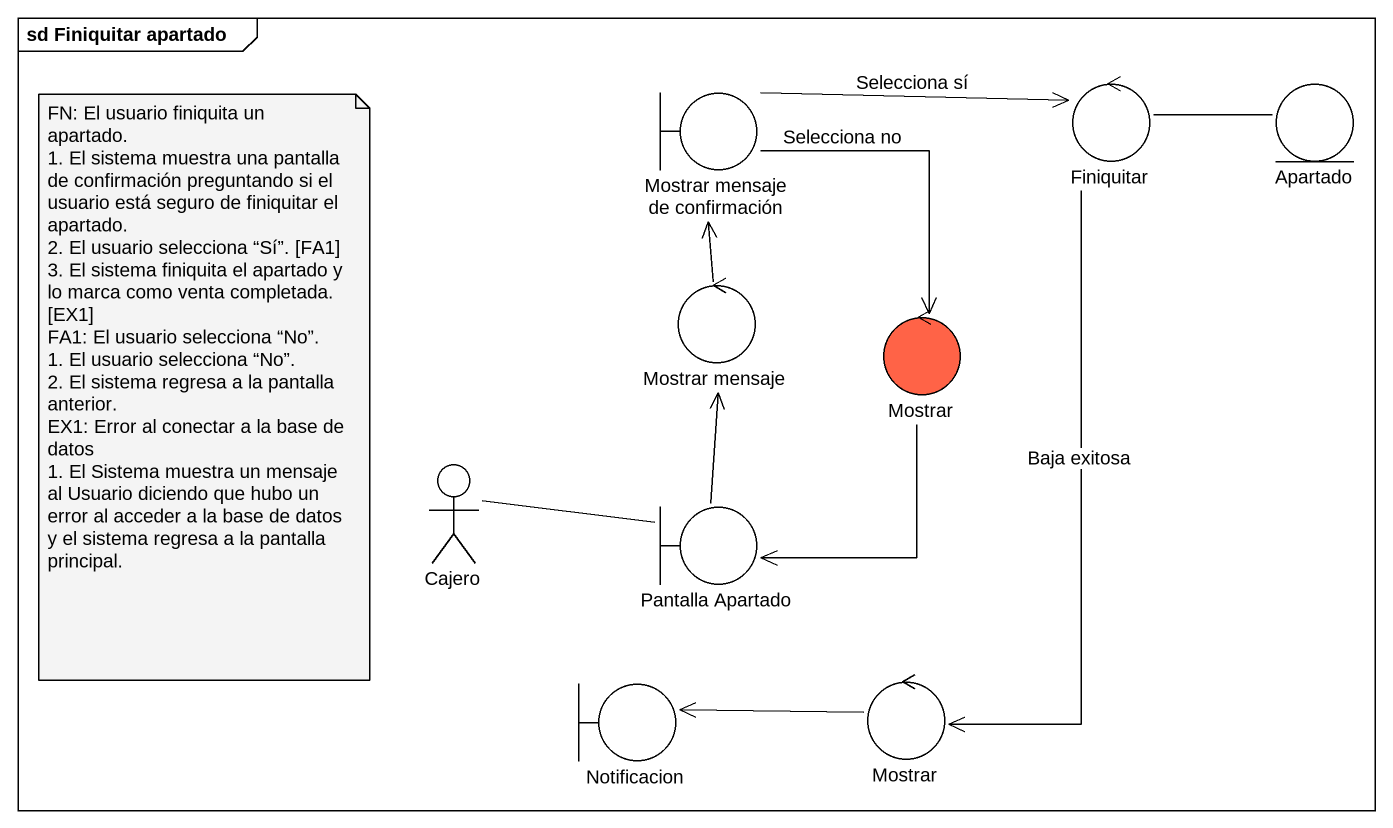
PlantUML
@startuml
mainframe sd Finiquitar apartado
boundary "Mostrar mensaje de confirmación" as Mostrar_mensaje_de
control Finiquitar
entity Apartado
control "Mostrar mensaje" as Mostrar_mensaje
control Mostrar #FF6347
actor Cajero
boundary "Pantalla Apartado" as Pantalla_Apartado
boundary Notificacion
control "Mostrar" as Mostrar_2
Mostrar_mensaje_de -right-> Finiquitar : Selecciona sí
Mostrar_mensaje_de --> Mostrar : Selecciona no
Finiquitar -right- Apartado
Finiquitar --> Mostrar_2 : Baja exitosa
Mostrar_mensaje -up-> Mostrar_mensaje_de
Mostrar --> Pantalla_Apartado
Cajero -right- Pantalla_Apartado
Pantalla_Apartado -up-> Mostrar_mensaje
Mostrar_2 -left-> Notificacion
note as N1
  FN: El usuario finiquita un apartado.
  1. El sistema muestra una pantalla de confirmación preguntando si el usuario está seguro de finiquitar el apartado.
  2. El usuario selecciona “Sí”. [FA1]
  3. El sistema finiquita el apartado y lo marca como venta completada. [EX1]
  FA1: El usuario selecciona “No”.
  1. El usuario selecciona “No”.
  2. El sistema regresa a la pantalla anterior.
  EX1: Error al conectar a la base de datos
  1. El Sistema muestra un mensaje al Usuario diciendo que hubo un error al acceder a la base de datos y el sistema regresa a la pantalla principal.
end note
@enduml
